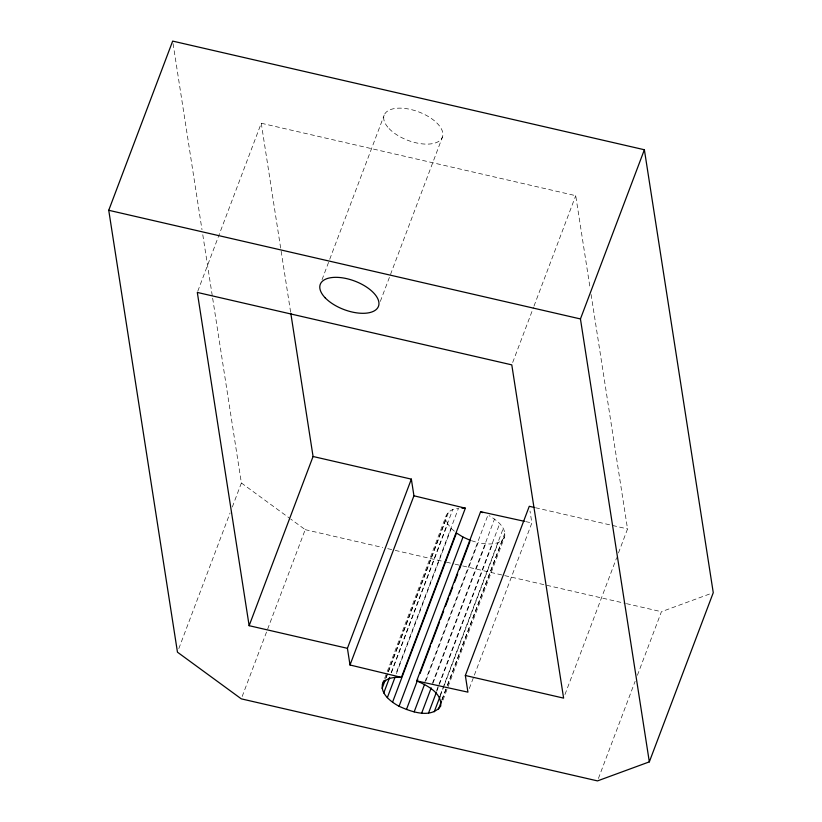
<?xml version="1.0" encoding="UTF-8"?>
<svg xmlns="http://www.w3.org/2000/svg" width="822" height="822" viewBox="0 0 822 822"><rect width="100%" height="100%" fill="white"/><g stroke="black" fill="none" stroke-linecap="round" stroke-linejoin="round"><path stroke-width="0.62" stroke-dasharray="4.11 3.08" d="M388.426 671.636L446.007 519.247L446.346 515.168L448.668 511.818L452.809 509.455L458.501 508.212L395.937 673.804M442.976 700.097L504.636 536.91C506.383 527.005 496.529 520.1 489.069 515.671M197.773 291.235L261.252 123.238L575.719 195.677L590.104 288.173M178.816 648.579L230.057 512.979M232.328 506.979L241.391 482.987L212.631 298.057M322.039 279.655L329.293 260.451M329.745 259.249L384.151 115.255M380.329 301.397L442.452 137.007M242.192 696.45L305.219 529.656L290.803 519.114M384.675 678.356L446.346 515.168M385.641 678.612L387.902 672.612M388.354 671.42L448.668 511.818M386.155 677.636L387.974 672.838M391.149 672.643L452.809 509.455M391.457 672.581L447.682 523.789L446.007 519.247M512.692 362.471L533.55 307.264M534.002 306.072L575.719 195.677M396.389 673.68L451.257 528.484L447.682 523.789M424.964 681.798L487.991 515.004M425.94 680.688L478.085 542.695C486.819 544.277 499.437 546.034 504.636 536.91M432.382 683.452L494.505 519.052M433.03 683.082L485.627 543.887M436.698 690.377L438.516 685.579M438.969 684.377L499.725 523.583M436.708 691.456L438.969 685.456M439.431 684.253L492.481 543.866M440.273 695.073L503.3 528.279M440.13 696.213L443.757 686.617M444.209 685.414L498.173 542.623M441.948 699.614L446.932 686.421M447.384 685.219L504.975 532.831M442.01 699.841L447.004 686.637M447.456 685.445L502.314 540.249M469.29 688.548L531.865 522.956L530.015 511.048M564.971 694.518L616.664 557.727M618.473 552.929L627.546 528.926L591.09 294.512M598.406 778.496L635.129 681.304M637.399 675.304L661.433 611.712L710.845 593.566M525.618 521.58L531.865 522.956M535.492 507.729L627.546 528.926M305.219 529.656L382.713 547.503M387.707 548.654L393.954 550.093M395.207 550.391L445.205 561.899M446.449 562.186L453.95 563.913M455.203 564.2L461.45 565.649M462.704 565.937L625.182 603.358M626.436 603.646L661.433 611.712M471.468 540.701L478.085 542.695M241.391 482.987L289.776 518.363M451.257 528.484L454.741 531.505M261.252 123.238L280.949 249.95M281.155 251.224L290.608 312.041M173.062 43.628L201.996 229.687M202.787 234.743L212.436 296.783M389.063 128.581A31.113 15.228 20.7 0 0 440.13 140.346A31.113 15.228 20.7 0 0 410.712 109.47A31.113 15.228 20.7 0 0 389.063 128.581"/><path stroke-width="1.23" d="M524.364 521.302L480.623 511.695L416.682 680.893C426.988 685.394 442.154 692.761 440.705 706.098C431.067 719.055 411.185 711.801 399.06 706.262C390.316 701.577 377.801 691.97 383.771 680.76M108.74 210.288L172.671 41.1L644.376 149.748L713.26 592.683L649.329 761.871L597.502 780.9L241.288 698.854L177.46 652.175L108.74 210.288L580.445 318.946L649.329 761.871M313.069 456.498L411.349 479.134L413.939 495.789L465.355 508.181L401.424 677.379L350.008 664.988L347.418 648.322L249.138 625.686L313.069 456.498L290.803 313.305M347.418 648.322L411.349 479.134M350.008 664.988L413.939 495.789M382.076 688.435L385.251 680.041M383.751 692.977L389.649 677.379M387.326 697.683L395.033 677.277M392.546 702.204L456.477 533.016L462.992 537.074L470.369 540.373M399.06 706.262L462.992 537.074M406.428 709.561L417.771 679.568M420.032 673.567L430.461 645.969M431.365 643.564L439.534 621.966M440.438 619.572L443.613 611.167M445.421 606.369L448.596 597.974M449.511 595.57L452.675 587.175M454.494 582.366L457.669 573.972M459.477 569.173L469.907 541.575M414.154 711.893L424.584 684.294M421.696 713.085L431.211 687.88M428.539 713.054L436.256 692.658M580.445 318.946L644.376 149.748M434.242 711.811L440.13 696.213M438.383 709.437L441.558 701.043M416.682 680.893L467.934 692.145L465.344 675.489L529.276 506.29L534.249 507.441M382.415 684.356C385.847 677.451 394.673 677.092 401.424 677.379M461.933 508.202L465.355 508.181M465.344 675.489L563.615 698.125L511.787 364.865L197.311 292.427L249.138 625.686M480.623 511.695L482.72 512.64M325.132 297.77A31.113 15.228 20.7 0 0 376.199 309.534A31.113 15.228 20.7 0 0 346.781 278.658A31.113 15.228 20.7 0 0 325.132 297.77"/></g></svg>
